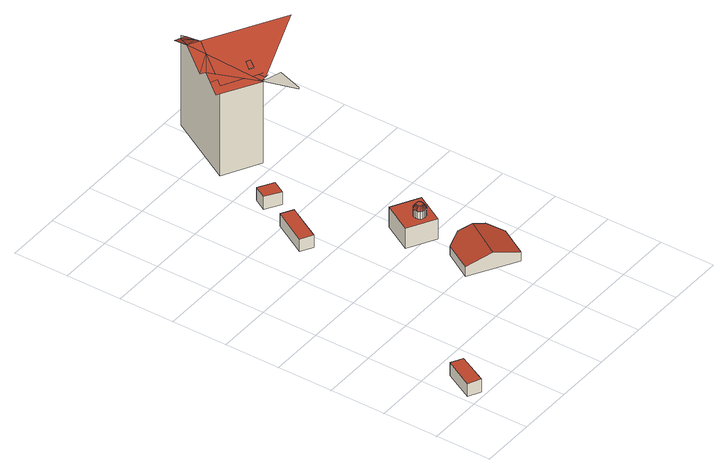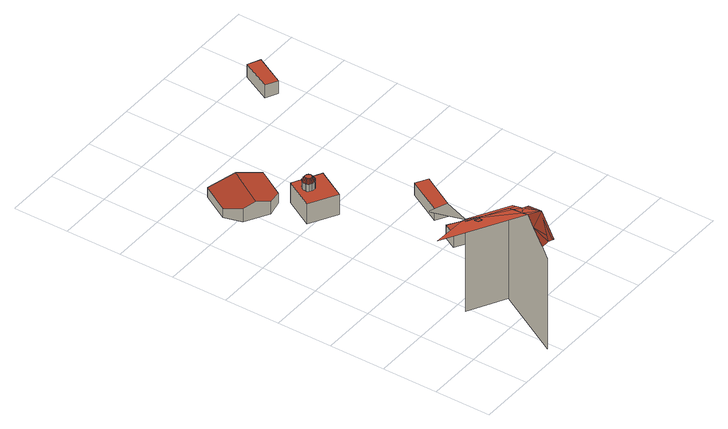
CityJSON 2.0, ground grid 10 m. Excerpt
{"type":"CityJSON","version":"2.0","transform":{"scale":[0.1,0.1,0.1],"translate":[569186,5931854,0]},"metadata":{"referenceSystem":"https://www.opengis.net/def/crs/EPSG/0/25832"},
"CityObjects":{
"building1":{"type":"Building","attributes":{"Grundfläche 2D":"14.512985","Grundhöhe NN":"1.297"},"geometry":[{"type":"Solid","lod":"3","boundaries":[[[[0,1,2,3]],[[4,5,3,2]],[[5,6,0,3]],[[6,7,1,0]],[[7,4,2,1]],[[7,6,5,4]]]],"semantics":{"surfaces":[{"type":"RoofSurface"},{"type":"WallSurface"},{"type":"GroundSurface"}],"values":[[0,1,1,1,1,2]]}}]},
"building2":{"type":"Building","attributes":{"Grundfläche 2D":"17.425328","Grundhöhe NN":"3.901"},"geometry":[{"type":"Solid","lod":"3","boundaries":[[[[8,9,10,11]],[[12,13,11,10]],[[13,14,8,11]],[[14,15,9,8]],[[15,12,10,9]],[[15,14,13,12]]]],"semantics":{"surfaces":[{"type":"RoofSurface"},{"type":"WallSurface"},{"type":"GroundSurface"}],"values":[[0,1,1,1,1,2]]}}]},
"building3":{"type":"Building","attributes":{"Grundfläche 2D":"69.458282","Grundhöhe NN":"2.407"},"geometry":[{"type":"Solid","lod":"3","boundaries":[[[[16,17,18,19,20]],[[21,22,16,20,23]],[[23,20,19,24,25]],[[21,23,25,26]],[[22,21,26,27]],[[17,16,22,27,28]],[[18,17,28,29]],[[19,18,29,24]],[[27,26,25,24,29,28]]]],"semantics":{"surfaces":[{"type":"RoofSurface"},{"type":"WallSurface"},{"type":"GroundSurface"}],"values":[[0,0,1,1,1,1,1,1,2]]}}]},
"building4":{"type":"Building","attributes":{"Grundfläche 2D":"33.412755","Grundhöhe NN":"3.964"},"children":["building4-1"],"geometry":[{"type":"Solid","lod":"3","boundaries":[[[[30,31,32,33]],[[33,32,34,35]],[[30,33,35,36]],[[31,30,36,37]],[[32,31,37,34]],[[37,36,35,34]]]],"semantics":{"surfaces":[{"type":"RoofSurface"},{"type":"WallSurface"},{"type":"GroundSurface"}],"values":[[0,1,1,1,1,2]]}}]},
"building4-1":{"type":"BuildingInstallation","parents":["building4"],"geometry":[{"type":"MultiSurface","lod":"3","boundaries":[[[38,39,40,41,42]],[[43,44,38,42,45]],[[40,46,47,41]],[[46,48,49,50,47]],[[49,51,52,50]],[[53,54,55,52,51]],[[56,57,58,55,54]],[[59,60,61,58,57]],[[62,63,64,61,60]],[[63,65,66,64]],[[67,68,69,66,65]],[[70,71,72,69,68]],[[71,73,74,75,72]],[[76,77,78,75,74]],[[77,79,80,78]],[[79,81,82,83,80]],[[82,84,85,86,83]],[[87,88,89,86,85]],[[88,90,91,89]],[[90,43,45,91]],[[66,69,72,75,78,80,83,86,89,91,45,42,41,47,50,52,55,58,61,64]],[[92,93,46,40]],[[93,94,95,49,48,46]],[[95,96,51,49]],[[96,97,98,54,53,51]],[[98,99,100,57,56,54]],[[100,101,102,60,59,57]],[[102,103,104,63,62,60]],[[104,105,65,63]],[[105,106,107,68,67,65]],[[107,108,109,71,70,68]],[[109,110,111,74,73,71]],[[111,112,113,77,76,74]],[[113,114,79,77]],[[114,115,116,82,81,79]],[[116,117,118,85,84,82]],[[85,118,119,88,87]],[[119,120,90,88]],[[120,121,43,90]],[[121,122,123,38,44,43]],[[123,124,92,40,39,38]]],"semantics":{"surfaces":[{"type":"RoofSurface"},{"type":"WallSurface"}],"values":[0,0,0,0,0,0,0,0,0,0,0,0,0,0,0,0,0,0,0,0,0,1,1,1,1,1,1,1,1,1,1,1,1,1,1,1,1,1,1,1,1]}}]},
"building5":{"type":"Building","attributes":{"Grundfläche 2D":"8.197094","Grundhöhe NN":"3.942"},"geometry":[{"type":"Solid","lod":"3","boundaries":[[[[125,126,127,128]],[[129,130,128,127]],[[130,131,125,128]],[[131,132,126,125]],[[132,129,127,126]],[[132,131,130,129]]]],"semantics":{"surfaces":[{"type":"RoofSurface"},{"type":"WallSurface"},{"type":"GroundSurface"}],"values":[[0,1,1,1,1,2]]}}]},
"building6":{"type":"Building","attributes":{"Grundfläche 2D":"3887.986496","Grundhöhe NN":"0.758"},"children":["building6-1"],"geometry":[{"type":"MultiSurface","lod":"3","boundaries":[[[133,134,135]],[[136,137,134,138,139,140]],[[138,134,137,136,140]],[[134,133,138]],[[141,133,135]],[[135,134,141]],[[141,134,138,140,136,142,133]],[[143,142,140,139,144,145]],[[140,142,136]],[[146,147,148,149,150,151,152,136]],[[133,141,153]],[[154,155,152,151,156]],[[136,142,143,157,155]],[[139,138,133,153,158,159,160,161,144]],[[158,153,141]],[[162,158,141]],[[157,163,153,141,133,142,136,152,155]],[[162,141,164]],[[164,158,162]],[[159,158,164]]],"semantics":{"surfaces":[{"type":"RoofSurface"},{"type":"WallSurface"}],"values":[0,0,0,0,0,0,0,1,0,1,0,1,0,1,0,0,0,0,0,0]}}]},
"building6-1":{"type":"BuildingInstallation","parents":["building6"],"geometry":[{"type":"MultiSurface","lod":"3","boundaries":[[[165,166,167,168]],[[168,167,169,170]],[[165,168,170,171]],[[171,172,166,165]],[[172,169,167,166]]],"semantics":{"surfaces":[{"type":"RoofSurface"},{"type":"WallSurface"}],"values":[0,1,1,1,1]}}]}
},
"vertices":[
[5,16,38],[27,5,38],[54,58,38],[33,69,38],[54,58,13],[33,69,13],[5,16,13],[27,5,13],
[126,420,63],[147,408,63],[182,470,63],[161,482,63],[182,470,39],[161,482,39],[126,420,39],[147,408,39],
[320,230,56],[299,243,49],[269,236,42],[239,186,42],[279,162,56],[349,188,42],[340,219,49],[320,138,42],[239,186,24],[320,138,24],[349,188,24],[340,219,24],[299,243,24],[269,236,24],
[275,263,79],[304,315,79],[255,342,79],[226,290,79],[255,342,40],[226,290,40],[275,263,40],[304,315,40],
[267,303,93],[265,303,93],[264,303,93],[266,298,100],[267,298,100],[271,303,93],[268,303,93],[269,298,100],[261,301,93],[264,297,100],[259,299,93],[258,299,93],[263,296,100],[257,296,93],[262,294,100],[257,293,93],[256,292,93],[262,292,100],[257,291,93],[257,289,93],[262,291,100],[257,288,93],[259,286,93],[263,289,100],[259,285,93],[261,283,93],[264,288,100],[264,282,93],[266,287,100],[265,282,93],[267,281,93],[267,287,100],[268,282,93],[271,282,93],[269,287,100],[272,282,93],[274,284,93],[271,288,100],[275,284,93],[276,286,93],[272,289,100],[278,289,93],[273,291,100],[278,290,93],[278,293,93],[273,292,100],[278,295,93],[278,296,93],[273,294,100],[277,298,93],[276,299,93],[272,296,100],[274,301,93],[271,297,100],[264,303,79],[261,301,79],[259,299,79],[258,299,79],[257,296,79],[257,293,79],[256,292,79],[257,291,79],[257,289,79],[257,288,79],[259,286,79],[259,285,79],[261,283,79],[264,282,79],[265,282,79],[267,281,79],[268,282,79],[271,282,79],[272,282,79],[274,284,79],[275,284,79],[276,286,79],[278,289,79],[278,290,79],[278,293,79],[278,295,79],[278,296,79],[276,299,79],[274,301,79],[271,303,79],[268,303,79],[267,303,79],[265,303,79],
[207,510,64],[220,533,64],[193,549,64],[180,527,64],[193,549,39],[180,527,39],[207,510,39],[220,533,39],
[268,698,211],[244,681,198],[235,686,198],[298,610,178],[227,650,178],[252,670,195],[243,654,184],[280,634,184],[258,727,222],[292,627,184],[308,619,184],[243,654,8],[308,619,8],[314,555,178],[314,555,179],[314,555,180],[306,583,202],[298,610,180],[297,612,179],[297,612,178],[278,716,222],[311,611,182],[302,612,179],[302,612,180],[309,613,182],[288,733,211],[303,761,195],[312,777,184],[312,777,8],[281,767,198],[413,640,222],[290,763,198],
[304,633,191],[310,644,197],[303,647,197],[297,637,191],[303,647,196],[297,637,190],[304,633,190],[310,644,196]
]}
